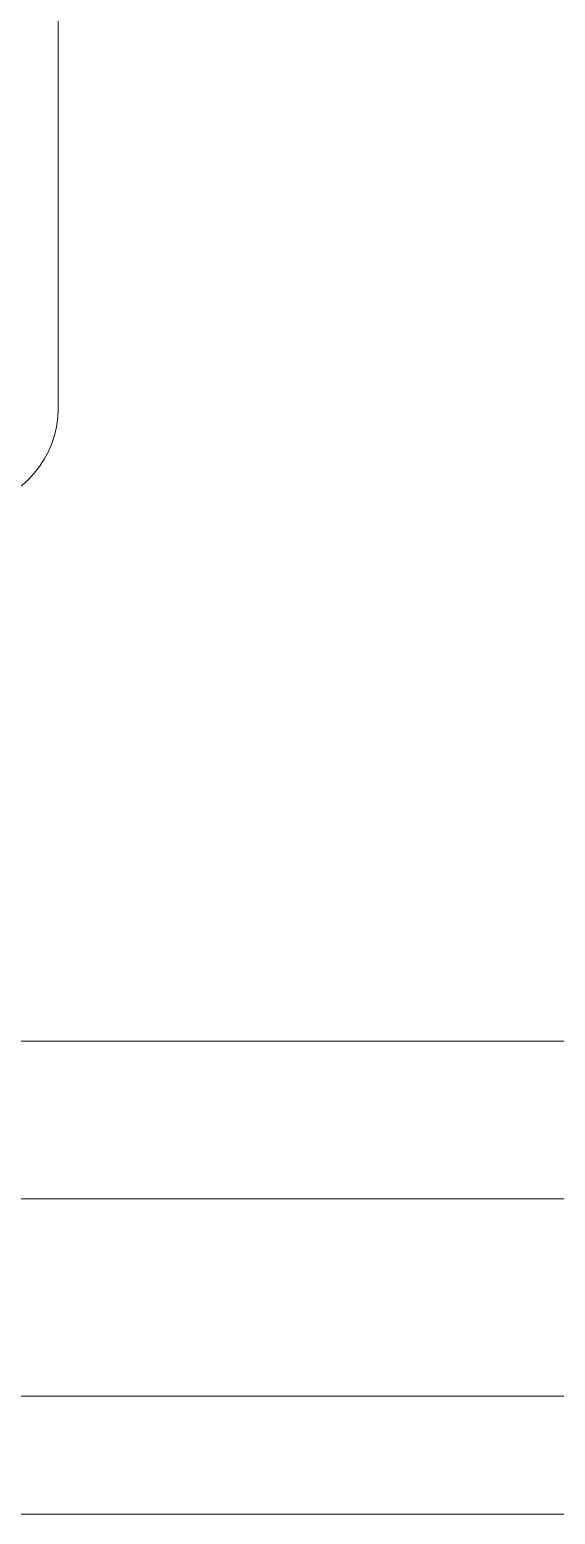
# Model space of a CAD drawing. Header units: millimetres. Extents: x 51507 to 66627, y -17810 to -7118.
# Drawn here: x 53592 to 53618.6, y -12022.7 to -11947.4 of the extents above; entities that cross this region are included whole.
import ezdxf

# ---------------------------------------------------------------- set-up
doc = ezdxf.new("R2010")
doc.units = ezdxf.units.MM
doc.header["$LTSCALE"] = 10
doc.layers.add('粗实线', color=4, linetype='Continuous', lineweight=18)

msp = doc.modelspace()

# ---------------------------------------------------------------- linework, layer by layer
at = {"layer": '粗实线'}
for p, q in [((53593.4, -11881.635), (53593.409, -11966.644)), ((53652.209, -11998.704), (53574.909, -11998.704)), ((52722.409, -12006.704), (54612.409, -12006.704)), ((52722.409, -12016.704), (54612.409, -12016.704)), ((54607.409, -12022.704), (52727.409, -12022.704))]:
    msp.add_line(p, q, dxfattribs=at)
msp.add_arc((53588.409, -11966.645), 5, 278.74616, 0.00618, dxfattribs=at)

doc.saveas('drawing.dxf')
